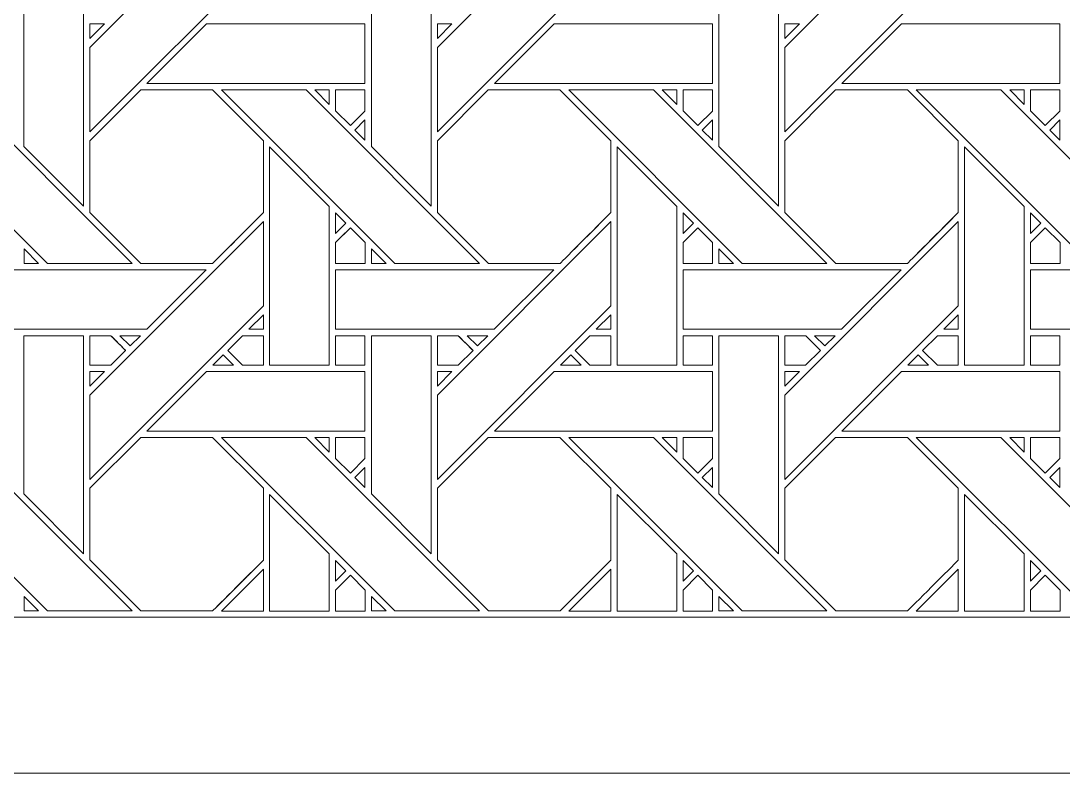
# Model space of a CAD drawing. Header units: inches. Extents: x 7.38 to 17.38, y 5.09 to 13.09.
# Drawn here: x 12.432 to 15.278, y 5.095 to 7.148 of the extents above; entities that cross this region are included whole.
import ezdxf

# ---------------------------------------------------------------- set-up
doc = ezdxf.new("R2010")
doc.units = ezdxf.units.IN
doc.header["$MEASUREMENT"] = 0
doc.layers.add('Design', color=7, linetype='Continuous', lineweight=0)

msp = doc.modelspace()

# ---------------------------------------------------------------- linework, layer by layer
at = {"layer": 'Design'}
for points, knots in [([(7.3829, 13.0948), (7.3829, 13.0948), (7.3829, 5.0948), (7.3829, 5.0948), (7.3829, 5.0948), (17.3829, 5.0948), (17.3829, 5.0948), (17.3829, 5.0948), (17.3829, 13.0948), (17.3829, 13.0948), (17.3829, 13.0948), (7.3829, 13.0948), (7.3829, 13.0948)], [0, 0, 0, 0, 1, 1, 1, 2, 2, 2, 3, 3, 3, 4, 4, 4, 4]), ([(7.8596, 12.6686), (7.8596, 12.6686), (7.8596, 5.5209), (7.8596, 5.5209), (7.8596, 5.5209), (16.9061, 5.5209), (16.9061, 5.5209), (16.9061, 5.5209), (16.9061, 12.6686), (16.9061, 12.6686), (16.9061, 12.6686), (7.8596, 12.6686), (7.8596, 12.6686)], [0, 0, 0, 0, 1, 1, 1, 2, 2, 2, 3, 3, 3, 4, 4, 4, 4]), ([(12.6204, 7.0756), (12.6204, 7.0756), (13.0941, 7.5492), (13.0941, 7.5492), (13.0941, 7.5492), (13.0941, 7.3192), (13.0941, 7.3192), (13.0941, 7.3192), (12.6204, 6.8455), (12.6204, 6.8455), (12.6204, 6.8455), (12.6204, 7.0756), (12.6204, 7.0756)], [0, 0, 0, 0, 1, 1, 1, 2, 2, 2, 3, 3, 3, 4, 4, 4, 4]), ([(13.5691, 7.0756), (13.5691, 7.0756), (14.0428, 7.5492), (14.0428, 7.5492), (14.0428, 7.5492), (14.0428, 7.3192), (14.0428, 7.3192), (14.0428, 7.3192), (13.5691, 6.8455), (13.5691, 6.8455), (13.5691, 6.8455), (13.5691, 7.0756), (13.5691, 7.0756)], [0, 0, 0, 0, 1, 1, 1, 2, 2, 2, 3, 3, 3, 4, 4, 4, 4]), ([(14.5179, 7.0756), (14.5179, 7.0756), (14.9915, 7.5492), (14.9915, 7.5492), (14.9915, 7.5492), (14.9915, 7.3192), (14.9915, 7.3192), (14.9915, 7.3192), (14.5179, 6.8455), (14.5179, 6.8455), (14.5179, 6.8455), (14.5179, 7.0756), (14.5179, 7.0756)], [0, 0, 0, 0, 1, 1, 1, 2, 2, 2, 3, 3, 3, 4, 4, 4, 4]), ([(12.6032, 7.2377), (12.6032, 7.2377), (12.6032, 6.6426), (12.6032, 6.6426), (12.6032, 6.6426), (12.4403, 6.8055), (12.4403, 6.8055), (12.4403, 6.8055), (12.4403, 7.2377), (12.4403, 7.2377), (12.4403, 7.2377), (12.6032, 7.2377), (12.6032, 7.2377)], [0, 0, 0, 0, 1, 1, 1, 2, 2, 2, 3, 3, 3, 4, 4, 4, 4]), ([(13.552, 7.2377), (13.552, 7.2377), (13.552, 6.6426), (13.552, 6.6426), (13.552, 6.6426), (13.3891, 6.8055), (13.3891, 6.8055), (13.3891, 6.8055), (13.3891, 7.2377), (13.3891, 7.2377), (13.3891, 7.2377), (13.552, 7.2377), (13.552, 7.2377)], [0, 0, 0, 0, 1, 1, 1, 2, 2, 2, 3, 3, 3, 4, 4, 4, 4]), ([(14.5007, 7.2377), (14.5007, 7.2377), (14.5007, 6.6426), (14.5007, 6.6426), (14.5007, 6.6426), (14.3378, 6.8055), (14.3378, 6.8055), (14.3378, 6.8055), (14.3378, 7.2377), (14.3378, 7.2377), (14.3378, 7.2377), (14.5007, 7.2377), (14.5007, 7.2377)], [0, 0, 0, 0, 1, 1, 1, 2, 2, 2, 3, 3, 3, 4, 4, 4, 4]), ([(12.6602, 7.1398), (12.6602, 7.1398), (12.6204, 7.1), (12.6204, 7.1), (12.6204, 7.1), (12.6204, 7.1398), (12.6204, 7.1398), (12.6204, 7.1398), (12.6602, 7.1398), (12.6602, 7.1398)], [0, 0, 0, 0, 1, 1, 1, 2, 2, 2, 3, 3, 3, 3]), ([(12.7762, 6.977), (12.7762, 6.977), (12.9391, 7.1398), (12.9391, 7.1398), (12.9391, 7.1398), (13.3715, 7.1398), (13.3715, 7.1398), (13.3715, 7.1398), (13.3715, 6.977), (13.3715, 6.977), (13.3715, 6.977), (12.7762, 6.977), (12.7762, 6.977)], [0, 0, 0, 0, 1, 1, 1, 2, 2, 2, 3, 3, 3, 4, 4, 4, 4]), ([(13.609, 7.1398), (13.609, 7.1398), (13.5691, 7.1), (13.5691, 7.1), (13.5691, 7.1), (13.5691, 7.1398), (13.5691, 7.1398), (13.5691, 7.1398), (13.609, 7.1398), (13.609, 7.1398)], [0, 0, 0, 0, 1, 1, 1, 2, 2, 2, 3, 3, 3, 3]), ([(13.725, 6.977), (13.725, 6.977), (13.8878, 7.1398), (13.8878, 7.1398), (13.8878, 7.1398), (14.3203, 7.1398), (14.3203, 7.1398), (14.3203, 7.1398), (14.3203, 6.977), (14.3203, 6.977), (14.3203, 6.977), (13.725, 6.977), (13.725, 6.977)], [0, 0, 0, 0, 1, 1, 1, 2, 2, 2, 3, 3, 3, 4, 4, 4, 4]), ([(14.5577, 7.1398), (14.5577, 7.1398), (14.5179, 7.1), (14.5179, 7.1), (14.5179, 7.1), (14.5179, 7.1398), (14.5179, 7.1398), (14.5179, 7.1398), (14.5577, 7.1398), (14.5577, 7.1398)], [0, 0, 0, 0, 1, 1, 1, 2, 2, 2, 3, 3, 3, 3]), ([(14.6737, 6.977), (14.6737, 6.977), (14.8365, 7.1398), (14.8365, 7.1398), (14.8365, 7.1398), (15.269, 7.1398), (15.269, 7.1398), (15.269, 7.1398), (15.269, 6.977), (15.269, 6.977), (15.269, 6.977), (14.6737, 6.977), (14.6737, 6.977)], [0, 0, 0, 0, 1, 1, 1, 2, 2, 2, 3, 3, 3, 4, 4, 4, 4]), ([(12.0308, 6.9599), (12.0308, 6.9599), (12.2618, 6.9599), (12.2618, 6.9599), (12.2618, 6.9599), (12.7354, 6.4862), (12.7354, 6.4862), (12.7354, 6.4862), (12.5044, 6.4862), (12.5044, 6.4862), (12.5044, 6.4862), (12.0308, 6.9599), (12.0308, 6.9599)], [0, 0, 0, 0, 1, 1, 1, 2, 2, 2, 3, 3, 3, 4, 4, 4, 4]), ([(12.7591, 6.9598), (12.7591, 6.9598), (12.9553, 6.9598), (12.9553, 6.9598), (12.9553, 6.9598), (13.0941, 6.8211), (13.0941, 6.8211), (13.0941, 6.8211), (13.0941, 6.6249), (13.0941, 6.6249), (13.0763, 6.607), (12.9643, 6.4952), (12.9553, 6.4862), (12.9553, 6.4862), (12.7596, 6.4862), (12.7596, 6.4862), (12.7596, 6.4862), (12.6204, 6.6255), (12.6204, 6.6255), (12.6204, 6.6255), (12.6204, 6.8211), (12.6204, 6.8211), (12.6204, 6.8211), (12.7591, 6.9598), (12.7591, 6.9598)], [0, 0, 0, 0, 1, 1, 1, 2, 2, 2, 3, 3, 3, 4, 4, 4, 5, 5, 5, 6, 6, 6, 7, 7, 7, 8, 8, 8, 8]), ([(12.6204, 6.6255), (12.6204, 6.6255), (12.6204, 6.8211), (12.6204, 6.8211), (12.6204, 6.8211), (12.7591, 6.9598), (12.7591, 6.9598), (12.7591, 6.9598), (12.9553, 6.9598), (12.9553, 6.9598), (12.9553, 6.9598), (13.0941, 6.8211), (13.0941, 6.8211), (13.0941, 6.8211), (13.0941, 6.6249), (13.0941, 6.6249), (13.0756, 6.6063), (12.9638, 6.4947), (12.9553, 6.4862), (12.9553, 6.4862), (12.7596, 6.4862), (12.7596, 6.4862), (12.7596, 6.4862), (12.6204, 6.6255), (12.6204, 6.6255)], [0, 0, 0, 0, 1, 1, 1, 2, 2, 2, 3, 3, 3, 4, 4, 4, 5, 5, 5, 6, 6, 6, 7, 7, 7, 8, 8, 8, 8]), ([(12.9795, 6.9599), (12.9795, 6.9599), (13.2105, 6.9599), (13.2105, 6.9599), (13.2105, 6.9599), (13.6841, 6.4862), (13.6841, 6.4862), (13.6841, 6.4862), (13.4531, 6.4862), (13.4531, 6.4862), (13.4531, 6.4862), (12.9795, 6.9599), (12.9795, 6.9599)], [0, 0, 0, 0, 1, 1, 1, 2, 2, 2, 3, 3, 3, 4, 4, 4, 4]), ([(13.2741, 6.9599), (13.2741, 6.9599), (13.2741, 6.92), (13.2741, 6.92), (13.2741, 6.92), (13.2346, 6.9599), (13.2346, 6.9599), (13.2346, 6.9599), (13.2741, 6.9599), (13.2741, 6.9599)], [0, 0, 0, 0, 1, 1, 1, 2, 2, 2, 3, 3, 3, 3]), ([(13.3715, 6.9599), (13.3715, 6.9599), (13.3715, 6.9023), (13.3715, 6.9023), (13.3715, 6.9023), (13.3316, 6.8623), (13.3316, 6.8623), (13.3316, 6.8623), (13.2913, 6.9027), (13.2913, 6.9027), (13.2913, 6.9027), (13.2913, 6.9599), (13.2913, 6.9599), (13.2913, 6.9599), (13.3715, 6.9599), (13.3715, 6.9599)], [0, 0, 0, 0, 1, 1, 1, 2, 2, 2, 3, 3, 3, 4, 4, 4, 5, 5, 5, 5]), ([(13.3316, 6.8623), (13.3316, 6.8623), (13.2913, 6.9027), (13.2913, 6.9027), (13.2913, 6.9027), (13.2913, 6.9599), (13.2913, 6.9599), (13.2913, 6.9599), (13.3715, 6.9599), (13.3715, 6.9599), (13.3715, 6.9599), (13.3715, 6.9023), (13.3715, 6.9023), (13.3715, 6.9023), (13.3316, 6.8623), (13.3316, 6.8623)], [0, 0, 0, 0, 1, 1, 1, 2, 2, 2, 3, 3, 3, 4, 4, 4, 5, 5, 5, 5]), ([(13.7078, 6.9598), (13.7078, 6.9598), (13.904, 6.9598), (13.904, 6.9598), (13.904, 6.9598), (14.0428, 6.8211), (14.0428, 6.8211), (14.0428, 6.8211), (14.0428, 6.6249), (14.0428, 6.6249), (14.025, 6.607), (13.9131, 6.4952), (13.9041, 6.4862), (13.9041, 6.4862), (13.7084, 6.4862), (13.7084, 6.4862), (13.7084, 6.4862), (13.5691, 6.6255), (13.5691, 6.6255), (13.5691, 6.6255), (13.5691, 6.8211), (13.5691, 6.8211), (13.5691, 6.8211), (13.7078, 6.9598), (13.7078, 6.9598)], [0, 0, 0, 0, 1, 1, 1, 2, 2, 2, 3, 3, 3, 4, 4, 4, 5, 5, 5, 6, 6, 6, 7, 7, 7, 8, 8, 8, 8]), ([(13.5691, 6.6255), (13.5691, 6.6255), (13.5691, 6.8211), (13.5691, 6.8211), (13.5691, 6.8211), (13.7078, 6.9598), (13.7078, 6.9598), (13.7078, 6.9598), (13.904, 6.9598), (13.904, 6.9598), (13.904, 6.9598), (14.0428, 6.8211), (14.0428, 6.8211), (14.0428, 6.8211), (14.0428, 6.6249), (14.0428, 6.6249), (14.0247, 6.6067), (13.9129, 6.495), (13.9041, 6.4862), (13.9041, 6.4862), (13.7084, 6.4862), (13.7084, 6.4862), (13.7084, 6.4862), (13.5691, 6.6255), (13.5691, 6.6255)], [0, 0, 0, 0, 1, 1, 1, 2, 2, 2, 3, 3, 3, 4, 4, 4, 5, 5, 5, 6, 6, 6, 7, 7, 7, 8, 8, 8, 8]), ([(13.9283, 6.9599), (13.9283, 6.9599), (14.1592, 6.9599), (14.1592, 6.9599), (14.1592, 6.9599), (14.6329, 6.4862), (14.6329, 6.4862), (14.6329, 6.4862), (14.4018, 6.4862), (14.4018, 6.4862), (14.4018, 6.4862), (13.9283, 6.9599), (13.9283, 6.9599)], [0, 0, 0, 0, 1, 1, 1, 2, 2, 2, 3, 3, 3, 4, 4, 4, 4]), ([(14.2228, 6.9599), (14.2228, 6.9599), (14.2228, 6.92), (14.2228, 6.92), (14.2228, 6.92), (14.1833, 6.9599), (14.1833, 6.9599), (14.1833, 6.9599), (14.2228, 6.9599), (14.2228, 6.9599)], [0, 0, 0, 0, 1, 1, 1, 2, 2, 2, 3, 3, 3, 3]), ([(14.3203, 6.9599), (14.3203, 6.9599), (14.3203, 6.9023), (14.3203, 6.9023), (14.3203, 6.9023), (14.2803, 6.8623), (14.2803, 6.8623), (14.2803, 6.8623), (14.24, 6.9027), (14.24, 6.9027), (14.24, 6.9027), (14.24, 6.9599), (14.24, 6.9599), (14.24, 6.9599), (14.3203, 6.9599), (14.3203, 6.9599)], [0, 0, 0, 0, 1, 1, 1, 2, 2, 2, 3, 3, 3, 4, 4, 4, 5, 5, 5, 5]), ([(14.2803, 6.8623), (14.2803, 6.8623), (14.24, 6.9027), (14.24, 6.9027), (14.24, 6.9027), (14.24, 6.9599), (14.24, 6.9599), (14.24, 6.9599), (14.3203, 6.9599), (14.3203, 6.9599), (14.3203, 6.9599), (14.3203, 6.9023), (14.3203, 6.9023), (14.3203, 6.9023), (14.2803, 6.8623), (14.2803, 6.8623)], [0, 0, 0, 0, 1, 1, 1, 2, 2, 2, 3, 3, 3, 4, 4, 4, 5, 5, 5, 5]), ([(14.6566, 6.9598), (14.6566, 6.9598), (14.8528, 6.9598), (14.8528, 6.9598), (14.8528, 6.9598), (14.9915, 6.8211), (14.9915, 6.8211), (14.9915, 6.8211), (14.9915, 6.6249), (14.9915, 6.6249), (14.9737, 6.607), (14.8618, 6.4952), (14.8528, 6.4862), (14.8528, 6.4862), (14.6571, 6.4862), (14.6571, 6.4862), (14.6571, 6.4862), (14.5179, 6.6255), (14.5179, 6.6255), (14.5179, 6.6255), (14.5179, 6.8211), (14.5179, 6.8211), (14.5179, 6.8211), (14.6566, 6.9598), (14.6566, 6.9598)], [0, 0, 0, 0, 1, 1, 1, 2, 2, 2, 3, 3, 3, 4, 4, 4, 5, 5, 5, 6, 6, 6, 7, 7, 7, 8, 8, 8, 8]), ([(14.5179, 6.6255), (14.5179, 6.6255), (14.5179, 6.8211), (14.5179, 6.8211), (14.5179, 6.8211), (14.6566, 6.9598), (14.6566, 6.9598), (14.6566, 6.9598), (14.8528, 6.9598), (14.8528, 6.9598), (14.8528, 6.9598), (14.9915, 6.8211), (14.9915, 6.8211), (14.9915, 6.8211), (14.9915, 6.6249), (14.9915, 6.6249), (14.9731, 6.6063), (14.8613, 6.4947), (14.8528, 6.4862), (14.8528, 6.4862), (14.6571, 6.4862), (14.6571, 6.4862), (14.6571, 6.4862), (14.5179, 6.6255), (14.5179, 6.6255)], [0, 0, 0, 0, 1, 1, 1, 2, 2, 2, 3, 3, 3, 4, 4, 4, 5, 5, 5, 6, 6, 6, 7, 7, 7, 8, 8, 8, 8]), ([(14.877, 6.9599), (14.877, 6.9599), (15.1079, 6.9599), (15.1079, 6.9599), (15.1079, 6.9599), (15.5816, 6.4862), (15.5816, 6.4862), (15.5816, 6.4862), (15.3506, 6.4862), (15.3506, 6.4862), (15.3506, 6.4862), (14.877, 6.9599), (14.877, 6.9599)], [0, 0, 0, 0, 1, 1, 1, 2, 2, 2, 3, 3, 3, 4, 4, 4, 4]), ([(15.1715, 6.9599), (15.1715, 6.9599), (15.1715, 6.92), (15.1715, 6.92), (15.1715, 6.92), (15.1321, 6.9599), (15.1321, 6.9599), (15.1321, 6.9599), (15.1715, 6.9599), (15.1715, 6.9599)], [0, 0, 0, 0, 1, 1, 1, 2, 2, 2, 3, 3, 3, 3]), ([(15.269, 6.9599), (15.269, 6.9599), (15.269, 6.9023), (15.269, 6.9023), (15.269, 6.9023), (15.2291, 6.8623), (15.2291, 6.8623), (15.2291, 6.8623), (15.1887, 6.9027), (15.1887, 6.9027), (15.1887, 6.9027), (15.1887, 6.9599), (15.1887, 6.9599), (15.1887, 6.9599), (15.269, 6.9599), (15.269, 6.9599)], [0, 0, 0, 0, 1, 1, 1, 2, 2, 2, 3, 3, 3, 4, 4, 4, 5, 5, 5, 5]), ([(15.2291, 6.8623), (15.2291, 6.8623), (15.1887, 6.9027), (15.1887, 6.9027), (15.1887, 6.9027), (15.1887, 6.9599), (15.1887, 6.9599), (15.1887, 6.9599), (15.269, 6.9599), (15.269, 6.9599), (15.269, 6.9599), (15.269, 6.9023), (15.269, 6.9023), (15.269, 6.9023), (15.2291, 6.8623), (15.2291, 6.8623)], [0, 0, 0, 0, 1, 1, 1, 2, 2, 2, 3, 3, 3, 4, 4, 4, 5, 5, 5, 5]), ([(13.3715, 6.878), (13.3715, 6.878), (13.3715, 6.8229), (13.3715, 6.8229), (13.3715, 6.8229), (13.3438, 6.8503), (13.3438, 6.8503), (13.3438, 6.8503), (13.3715, 6.878), (13.3715, 6.878)], [0, 0, 0, 0, 1, 1, 1, 2, 2, 2, 3, 3, 3, 3]), ([(14.3203, 6.878), (14.3203, 6.878), (14.3203, 6.8229), (14.3203, 6.8229), (14.3203, 6.8229), (14.2925, 6.8503), (14.2925, 6.8503), (14.2925, 6.8503), (14.3203, 6.878), (14.3203, 6.878)], [0, 0, 0, 0, 1, 1, 1, 2, 2, 2, 3, 3, 3, 3]), ([(15.269, 6.878), (15.269, 6.878), (15.269, 6.8229), (15.269, 6.8229), (15.269, 6.8229), (15.2412, 6.8503), (15.2412, 6.8503), (15.2412, 6.8503), (15.269, 6.878), (15.269, 6.878)], [0, 0, 0, 0, 1, 1, 1, 2, 2, 2, 3, 3, 3, 3]), ([(13.274, 6.6419), (13.274, 6.6419), (13.274, 6.2082), (13.274, 6.2082), (13.274, 6.2082), (13.1112, 6.2082), (13.1112, 6.2082), (13.1112, 6.2082), (13.1112, 6.8041), (13.1112, 6.8041), (13.1112, 6.8041), (13.274, 6.6419), (13.274, 6.6419)], [0, 0, 0, 0, 1, 1, 1, 2, 2, 2, 3, 3, 3, 4, 4, 4, 4]), ([(14.2227, 6.6419), (14.2227, 6.6419), (14.2227, 6.2082), (14.2227, 6.2082), (14.2227, 6.2082), (14.0599, 6.2082), (14.0599, 6.2082), (14.0599, 6.2082), (14.0599, 6.8041), (14.0599, 6.8041), (14.0599, 6.8041), (14.2227, 6.6419), (14.2227, 6.6419)], [0, 0, 0, 0, 1, 1, 1, 2, 2, 2, 3, 3, 3, 4, 4, 4, 4]), ([(15.1714, 6.6419), (15.1714, 6.6419), (15.1714, 6.2082), (15.1714, 6.2082), (15.1714, 6.2082), (15.0087, 6.2082), (15.0087, 6.2082), (15.0087, 6.2082), (15.0087, 6.8041), (15.0087, 6.8041), (15.0087, 6.8041), (15.1714, 6.6419), (15.1714, 6.6419)], [0, 0, 0, 0, 1, 1, 1, 2, 2, 2, 3, 3, 3, 4, 4, 4, 4]), ([(13.2913, 6.5677), (13.2913, 6.5677), (13.2913, 6.6244), (13.2913, 6.6244), (13.2913, 6.6244), (13.3195, 6.5958), (13.3195, 6.5958), (13.3195, 6.5958), (13.2913, 6.5677), (13.2913, 6.5677)], [0, 0, 0, 0, 1, 1, 1, 2, 2, 2, 3, 3, 3, 3]), ([(14.24, 6.5677), (14.24, 6.5677), (14.24, 6.6244), (14.24, 6.6244), (14.24, 6.6244), (14.2682, 6.5958), (14.2682, 6.5958), (14.2682, 6.5958), (14.24, 6.5677), (14.24, 6.5677)], [0, 0, 0, 0, 1, 1, 1, 2, 2, 2, 3, 3, 3, 3]), ([(15.1887, 6.5677), (15.1887, 6.5677), (15.1887, 6.6244), (15.1887, 6.6244), (15.1887, 6.6244), (15.2169, 6.5958), (15.2169, 6.5958), (15.2169, 6.5958), (15.1887, 6.5677), (15.1887, 6.5677)], [0, 0, 0, 0, 1, 1, 1, 2, 2, 2, 3, 3, 3, 3]), ([(12.6204, 6.1269), (12.6204, 6.1269), (13.0941, 6.6005), (13.0941, 6.6005), (13.0941, 6.6005), (13.0941, 6.3705), (13.0941, 6.3705), (13.0941, 6.3705), (12.6204, 5.8968), (12.6204, 5.8968), (12.6204, 5.8968), (12.6204, 6.1269), (12.6204, 6.1269)], [0, 0, 0, 0, 1, 1, 1, 2, 2, 2, 3, 3, 3, 4, 4, 4, 4]), ([(13.2913, 6.486), (13.2913, 6.486), (13.2913, 6.5433), (13.2913, 6.5433), (13.2913, 6.5433), (13.3316, 6.5836), (13.3316, 6.5836), (13.3316, 6.5836), (13.3719, 6.5433), (13.3719, 6.5433), (13.3719, 6.5433), (13.3719, 6.486), (13.3719, 6.486), (13.3719, 6.486), (13.2913, 6.486), (13.2913, 6.486)], [0, 0, 0, 0, 1, 1, 1, 2, 2, 2, 3, 3, 3, 4, 4, 4, 5, 5, 5, 5]), ([(13.3049, 6.5569), (13.3049, 6.5569), (13.3316, 6.5836), (13.3316, 6.5836), (13.3316, 6.5836), (13.3719, 6.5433), (13.3719, 6.5433), (13.3719, 6.5433), (13.3719, 6.486), (13.3719, 6.486), (13.3719, 6.486), (13.2913, 6.486), (13.2913, 6.486), (13.2913, 6.486), (13.2913, 6.5433), (13.2913, 6.5433), (13.2913, 6.5433), (13.3049, 6.5569), (13.3049, 6.5569)], [0, 0, 0, 0, 1, 1, 1, 2, 2, 2, 3, 3, 3, 4, 4, 4, 5, 5, 5, 6, 6, 6, 6]), ([(13.5691, 6.1269), (13.5691, 6.1269), (14.0428, 6.6005), (14.0428, 6.6005), (14.0428, 6.6005), (14.0428, 6.3705), (14.0428, 6.3705), (14.0428, 6.3705), (13.5691, 5.8968), (13.5691, 5.8968), (13.5691, 5.8968), (13.5691, 6.1269), (13.5691, 6.1269)], [0, 0, 0, 0, 1, 1, 1, 2, 2, 2, 3, 3, 3, 4, 4, 4, 4]), ([(14.24, 6.486), (14.24, 6.486), (14.24, 6.5433), (14.24, 6.5433), (14.24, 6.5433), (14.2803, 6.5836), (14.2803, 6.5836), (14.2803, 6.5836), (14.3207, 6.5433), (14.3207, 6.5433), (14.3207, 6.5433), (14.3207, 6.486), (14.3207, 6.486), (14.3207, 6.486), (14.24, 6.486), (14.24, 6.486)], [0, 0, 0, 0, 1, 1, 1, 2, 2, 2, 3, 3, 3, 4, 4, 4, 5, 5, 5, 5]), ([(14.24, 6.5433), (14.24, 6.5433), (14.2803, 6.5836), (14.2803, 6.5836), (14.2803, 6.5836), (14.3207, 6.5433), (14.3207, 6.5433), (14.3207, 6.5433), (14.3207, 6.486), (14.3207, 6.486), (14.3207, 6.486), (14.24, 6.486), (14.24, 6.486), (14.24, 6.486), (14.24, 6.5433), (14.24, 6.5433)], [0, 0, 0, 0, 1, 1, 1, 2, 2, 2, 3, 3, 3, 4, 4, 4, 5, 5, 5, 5]), ([(14.5179, 6.1269), (14.5179, 6.1269), (14.9915, 6.6005), (14.9915, 6.6005), (14.9915, 6.6005), (14.9915, 6.3705), (14.9915, 6.3705), (14.9915, 6.3705), (14.5179, 5.8968), (14.5179, 5.8968), (14.5179, 5.8968), (14.5179, 6.1269), (14.5179, 6.1269)], [0, 0, 0, 0, 1, 1, 1, 2, 2, 2, 3, 3, 3, 4, 4, 4, 4]), ([(15.1887, 6.486), (15.1887, 6.486), (15.1887, 6.5433), (15.1887, 6.5433), (15.1887, 6.5433), (15.2291, 6.5836), (15.2291, 6.5836), (15.2291, 6.5836), (15.2694, 6.5433), (15.2694, 6.5433), (15.2694, 6.5433), (15.2694, 6.486), (15.2694, 6.486), (15.2694, 6.486), (15.1887, 6.486), (15.1887, 6.486)], [0, 0, 0, 0, 1, 1, 1, 2, 2, 2, 3, 3, 3, 4, 4, 4, 5, 5, 5, 5]), ([(15.1887, 6.5433), (15.1887, 6.5433), (15.2291, 6.5836), (15.2291, 6.5836), (15.2291, 6.5836), (15.2694, 6.5433), (15.2694, 6.5433), (15.2694, 6.5433), (15.2694, 6.486), (15.2694, 6.486), (15.2694, 6.486), (15.1887, 6.486), (15.1887, 6.486), (15.1887, 6.486), (15.1887, 6.5433), (15.1887, 6.5433)], [0, 0, 0, 0, 1, 1, 1, 2, 2, 2, 3, 3, 3, 4, 4, 4, 5, 5, 5, 5]), ([(12.4802, 6.4862), (12.4802, 6.4862), (12.4405, 6.4862), (12.4405, 6.4862), (12.4405, 6.4862), (12.4405, 6.526), (12.4405, 6.526), (12.4405, 6.526), (12.4802, 6.4862), (12.4802, 6.4862)], [0, 0, 0, 0, 1, 1, 1, 2, 2, 2, 3, 3, 3, 3]), ([(13.4289, 6.4862), (13.4289, 6.4862), (13.3892, 6.4862), (13.3892, 6.4862), (13.3892, 6.4862), (13.3892, 6.526), (13.3892, 6.526), (13.3892, 6.526), (13.4289, 6.4862), (13.4289, 6.4862)], [0, 0, 0, 0, 1, 1, 1, 2, 2, 2, 3, 3, 3, 3]), ([(14.3776, 6.4862), (14.3776, 6.4862), (14.3379, 6.4862), (14.3379, 6.4862), (14.3379, 6.4862), (14.3379, 6.526), (14.3379, 6.526), (14.3379, 6.526), (14.3776, 6.4862), (14.3776, 6.4862)], [0, 0, 0, 0, 1, 1, 1, 2, 2, 2, 3, 3, 3, 3]), ([(12.3425, 6.3063), (12.3425, 6.3063), (12.3425, 6.469), (12.3425, 6.469), (12.3425, 6.469), (12.9382, 6.469), (12.9382, 6.469), (12.9382, 6.469), (12.7755, 6.3063), (12.7755, 6.3063), (12.7755, 6.3063), (12.3425, 6.3063), (12.3425, 6.3063)], [0, 0, 0, 0, 1, 1, 1, 2, 2, 2, 3, 3, 3, 4, 4, 4, 4]), ([(13.2913, 6.3063), (13.2913, 6.3063), (13.2913, 6.469), (13.2913, 6.469), (13.2913, 6.469), (13.887, 6.469), (13.887, 6.469), (13.887, 6.469), (13.7242, 6.3063), (13.7242, 6.3063), (13.7242, 6.3063), (13.2913, 6.3063), (13.2913, 6.3063)], [0, 0, 0, 0, 1, 1, 1, 2, 2, 2, 3, 3, 3, 4, 4, 4, 4]), ([(14.24, 6.3063), (14.24, 6.3063), (14.24, 6.469), (14.24, 6.469), (14.24, 6.469), (14.8357, 6.469), (14.8357, 6.469), (14.8357, 6.469), (14.673, 6.3063), (14.673, 6.3063), (14.673, 6.3063), (14.24, 6.3063), (14.24, 6.3063)], [0, 0, 0, 0, 1, 1, 1, 2, 2, 2, 3, 3, 3, 4, 4, 4, 4]), ([(15.1887, 6.3063), (15.1887, 6.3063), (15.1887, 6.469), (15.1887, 6.469), (15.1887, 6.469), (15.7844, 6.469), (15.7844, 6.469), (15.7844, 6.469), (15.6217, 6.3063), (15.6217, 6.3063), (15.6217, 6.3063), (15.1887, 6.3063), (15.1887, 6.3063)], [0, 0, 0, 0, 1, 1, 1, 2, 2, 2, 3, 3, 3, 4, 4, 4, 4]), ([(13.0543, 6.3063), (13.0543, 6.3063), (13.0941, 6.3461), (13.0941, 6.3461), (13.0941, 6.3461), (13.0941, 6.3063), (13.0941, 6.3063), (13.0941, 6.3063), (13.0543, 6.3063), (13.0543, 6.3063)], [0, 0, 0, 0, 1, 1, 1, 2, 2, 2, 3, 3, 3, 3]), ([(14.003, 6.3063), (14.003, 6.3063), (14.0428, 6.3461), (14.0428, 6.3461), (14.0428, 6.3461), (14.0428, 6.3063), (14.0428, 6.3063), (14.0428, 6.3063), (14.003, 6.3063), (14.003, 6.3063)], [0, 0, 0, 0, 1, 1, 1, 2, 2, 2, 3, 3, 3, 3]), ([(14.9517, 6.3063), (14.9517, 6.3063), (14.9915, 6.3461), (14.9915, 6.3461), (14.9915, 6.3461), (14.9915, 6.3063), (14.9915, 6.3063), (14.9915, 6.3063), (14.9517, 6.3063), (14.9517, 6.3063)], [0, 0, 0, 0, 1, 1, 1, 2, 2, 2, 3, 3, 3, 3]), ([(12.6032, 6.289), (12.6032, 6.289), (12.6032, 5.6939), (12.6032, 5.6939), (12.6032, 5.6939), (12.4403, 5.8568), (12.4403, 5.8568), (12.4403, 5.8568), (12.4403, 6.289), (12.4403, 6.289), (12.4403, 6.289), (12.6032, 6.289), (12.6032, 6.289)], [0, 0, 0, 0, 1, 1, 1, 2, 2, 2, 3, 3, 3, 4, 4, 4, 4]), ([(12.6775, 6.289), (12.6826, 6.2839), (12.7134, 6.2531), (12.7178, 6.2486), (12.7178, 6.2486), (12.6774, 6.2082), (12.6774, 6.2082), (12.6774, 6.2082), (12.6204, 6.2082), (12.6204, 6.2082), (12.6204, 6.2082), (12.6204, 6.289), (12.6204, 6.289), (12.6204, 6.289), (12.6775, 6.289), (12.6775, 6.289)], [0, 0, 0, 0, 1, 1, 1, 2, 2, 2, 3, 3, 3, 4, 4, 4, 5, 5, 5, 5]), ([(12.6204, 6.289), (12.6204, 6.289), (12.6775, 6.289), (12.6775, 6.289), (12.6829, 6.2836), (12.7178, 6.2486), (12.7178, 6.2486), (12.7178, 6.2486), (12.6774, 6.2082), (12.6774, 6.2082), (12.6774, 6.2082), (12.6204, 6.2082), (12.6204, 6.2082), (12.6204, 6.2082), (12.6204, 6.289), (12.6204, 6.289)], [0, 0, 0, 0, 1, 1, 1, 2, 2, 2, 3, 3, 3, 4, 4, 4, 5, 5, 5, 5]), ([(12.7583, 6.289), (12.7583, 6.289), (12.73, 6.2608), (12.73, 6.2608), (12.73, 6.2608), (12.7018, 6.289), (12.7018, 6.289), (12.7018, 6.289), (12.7583, 6.289), (12.7583, 6.289)], [0, 0, 0, 0, 1, 1, 1, 2, 2, 2, 3, 3, 3, 3]), ([(13.037, 6.2082), (13.037, 6.2082), (12.9966, 6.2486), (12.9966, 6.2486), (12.9966, 6.2486), (13.037, 6.289), (13.037, 6.289), (13.037, 6.289), (13.0941, 6.289), (13.0941, 6.289), (13.0941, 6.289), (13.0941, 6.2082), (13.0941, 6.2082), (13.0941, 6.2082), (13.037, 6.2082), (13.037, 6.2082)], [0, 0, 0, 0, 1, 1, 1, 2, 2, 2, 3, 3, 3, 4, 4, 4, 5, 5, 5, 5]), ([(12.9966, 6.2486), (12.9966, 6.2486), (13.037, 6.289), (13.037, 6.289), (13.037, 6.289), (13.0941, 6.289), (13.0941, 6.289), (13.0941, 6.289), (13.0941, 6.2082), (13.0941, 6.2082), (13.0941, 6.2082), (13.037, 6.2082), (13.037, 6.2082), (13.037, 6.2082), (12.9966, 6.2486), (12.9966, 6.2486)], [0, 0, 0, 0, 1, 1, 1, 2, 2, 2, 3, 3, 3, 4, 4, 4, 5, 5, 5, 5]), ([(13.2913, 6.2082), (13.2913, 6.2082), (13.2913, 6.289), (13.2913, 6.289), (13.2913, 6.289), (13.3715, 6.289), (13.3715, 6.289), (13.3715, 6.289), (13.3715, 6.2082), (13.3715, 6.2082), (13.3715, 6.2082), (13.2913, 6.2082), (13.2913, 6.2082)], [0, 0, 0, 0, 1, 1, 1, 2, 2, 2, 3, 3, 3, 4, 4, 4, 4]), ([(13.3715, 6.289), (13.3715, 6.289), (13.3715, 6.2082), (13.3715, 6.2082), (13.3715, 6.2082), (13.2913, 6.2082), (13.2913, 6.2082), (13.2913, 6.2082), (13.2913, 6.289), (13.2913, 6.289), (13.2913, 6.289), (13.3715, 6.289), (13.3715, 6.289)], [0, 0, 0, 0, 1, 1, 1, 2, 2, 2, 3, 3, 3, 4, 4, 4, 4]), ([(13.552, 6.289), (13.552, 6.289), (13.552, 5.6939), (13.552, 5.6939), (13.552, 5.6939), (13.3891, 5.8568), (13.3891, 5.8568), (13.3891, 5.8568), (13.3891, 6.289), (13.3891, 6.289), (13.3891, 6.289), (13.552, 6.289), (13.552, 6.289)], [0, 0, 0, 0, 1, 1, 1, 2, 2, 2, 3, 3, 3, 4, 4, 4, 4]), ([(13.6262, 6.289), (13.6313, 6.2839), (13.6621, 6.2531), (13.6665, 6.2486), (13.6665, 6.2486), (13.6261, 6.2082), (13.6261, 6.2082), (13.6261, 6.2082), (13.5691, 6.2082), (13.5691, 6.2082), (13.5691, 6.2082), (13.5691, 6.289), (13.5691, 6.289), (13.5691, 6.289), (13.6262, 6.289), (13.6262, 6.289)], [0, 0, 0, 0, 1, 1, 1, 2, 2, 2, 3, 3, 3, 4, 4, 4, 5, 5, 5, 5]), ([(13.5691, 6.2082), (13.5691, 6.2082), (13.5691, 6.289), (13.5691, 6.289), (13.5691, 6.289), (13.6262, 6.289), (13.6262, 6.289), (13.6262, 6.289), (13.6665, 6.2486), (13.6665, 6.2486), (13.6665, 6.2486), (13.6261, 6.2082), (13.6261, 6.2082), (13.6261, 6.2082), (13.5691, 6.2082), (13.5691, 6.2082)], [0, 0, 0, 0, 1, 1, 1, 2, 2, 2, 3, 3, 3, 4, 4, 4, 5, 5, 5, 5]), ([(13.6505, 6.289), (13.6505, 6.289), (13.707, 6.289), (13.707, 6.289), (13.707, 6.289), (13.6787, 6.2608), (13.6787, 6.2608), (13.6787, 6.2608), (13.6505, 6.289), (13.6505, 6.289)], [0, 0, 0, 0, 1, 1, 1, 2, 2, 2, 3, 3, 3, 3]), ([(13.9857, 6.2082), (13.9857, 6.2082), (13.9453, 6.2486), (13.9453, 6.2486), (13.9453, 6.2486), (13.9858, 6.289), (13.9858, 6.289), (13.9858, 6.289), (14.0428, 6.289), (14.0428, 6.289), (14.0428, 6.289), (14.0428, 6.2082), (14.0428, 6.2082), (14.0428, 6.2082), (13.9857, 6.2082), (13.9857, 6.2082)], [0, 0, 0, 0, 1, 1, 1, 2, 2, 2, 3, 3, 3, 4, 4, 4, 5, 5, 5, 5]), ([(13.9453, 6.2486), (13.9453, 6.2486), (13.9858, 6.289), (13.9858, 6.289), (13.9858, 6.289), (14.0428, 6.289), (14.0428, 6.289), (14.0428, 6.289), (14.0428, 6.2082), (14.0428, 6.2082), (14.0428, 6.2082), (13.9857, 6.2082), (13.9857, 6.2082), (13.9857, 6.2082), (13.9453, 6.2486), (13.9453, 6.2486)], [0, 0, 0, 0, 1, 1, 1, 2, 2, 2, 3, 3, 3, 4, 4, 4, 5, 5, 5, 5]), ([(14.24, 6.2082), (14.24, 6.2082), (14.24, 6.289), (14.24, 6.289), (14.24, 6.289), (14.3203, 6.289), (14.3203, 6.289), (14.3203, 6.289), (14.3203, 6.2082), (14.3203, 6.2082), (14.3203, 6.2082), (14.24, 6.2082), (14.24, 6.2082)], [0, 0, 0, 0, 1, 1, 1, 2, 2, 2, 3, 3, 3, 4, 4, 4, 4]), ([(14.24, 6.2082), (14.24, 6.2082), (14.24, 6.289), (14.24, 6.289), (14.24, 6.289), (14.3203, 6.289), (14.3203, 6.289), (14.3203, 6.289), (14.3203, 6.2082), (14.3203, 6.2082), (14.3203, 6.2082), (14.24, 6.2082), (14.24, 6.2082)], [0, 0, 0, 0, 1, 1, 1, 2, 2, 2, 3, 3, 3, 4, 4, 4, 4]), ([(14.5007, 6.289), (14.5007, 6.289), (14.5007, 5.6939), (14.5007, 5.6939), (14.5007, 5.6939), (14.3378, 5.8568), (14.3378, 5.8568), (14.3378, 5.8568), (14.3378, 6.289), (14.3378, 6.289), (14.3378, 6.289), (14.5007, 6.289), (14.5007, 6.289)], [0, 0, 0, 0, 1, 1, 1, 2, 2, 2, 3, 3, 3, 4, 4, 4, 4]), ([(14.5749, 6.289), (14.5801, 6.2839), (14.6108, 6.2531), (14.6153, 6.2486), (14.6153, 6.2486), (14.5748, 6.2082), (14.5748, 6.2082), (14.5748, 6.2082), (14.5179, 6.2082), (14.5179, 6.2082), (14.5179, 6.2082), (14.5179, 6.289), (14.5179, 6.289), (14.5179, 6.289), (14.5749, 6.289), (14.5749, 6.289)], [0, 0, 0, 0, 1, 1, 1, 2, 2, 2, 3, 3, 3, 4, 4, 4, 5, 5, 5, 5]), ([(14.5179, 6.2082), (14.5179, 6.2082), (14.5179, 6.289), (14.5179, 6.289), (14.5179, 6.289), (14.5749, 6.289), (14.5749, 6.289), (14.5803, 6.2837), (14.6111, 6.2528), (14.6153, 6.2486), (14.6153, 6.2486), (14.5748, 6.2082), (14.5748, 6.2082), (14.5748, 6.2082), (14.5179, 6.2082), (14.5179, 6.2082)], [0, 0, 0, 0, 1, 1, 1, 2, 2, 2, 3, 3, 3, 4, 4, 4, 5, 5, 5, 5]), ([(14.5993, 6.289), (14.5993, 6.289), (14.6557, 6.289), (14.6557, 6.289), (14.6557, 6.289), (14.6275, 6.2608), (14.6275, 6.2608), (14.6275, 6.2608), (14.5993, 6.289), (14.5993, 6.289)], [0, 0, 0, 0, 1, 1, 1, 2, 2, 2, 3, 3, 3, 3]), ([(14.9344, 6.2082), (14.9344, 6.2082), (14.8941, 6.2486), (14.8941, 6.2486), (14.8941, 6.2486), (14.9345, 6.289), (14.9345, 6.289), (14.9345, 6.289), (14.9915, 6.289), (14.9915, 6.289), (14.9915, 6.289), (14.9915, 6.2082), (14.9915, 6.2082), (14.9915, 6.2082), (14.9344, 6.2082), (14.9344, 6.2082)], [0, 0, 0, 0, 1, 1, 1, 2, 2, 2, 3, 3, 3, 4, 4, 4, 5, 5, 5, 5]), ([(14.8941, 6.2486), (14.8941, 6.2486), (14.9345, 6.289), (14.9345, 6.289), (14.9345, 6.289), (14.9915, 6.289), (14.9915, 6.289), (14.9915, 6.289), (14.9915, 6.2082), (14.9915, 6.2082), (14.9915, 6.2082), (14.9344, 6.2082), (14.9344, 6.2082), (14.9344, 6.2082), (14.8941, 6.2486), (14.8941, 6.2486)], [0, 0, 0, 0, 1, 1, 1, 2, 2, 2, 3, 3, 3, 4, 4, 4, 5, 5, 5, 5]), ([(15.1887, 6.2082), (15.1887, 6.2082), (15.1887, 6.289), (15.1887, 6.289), (15.1887, 6.289), (15.269, 6.289), (15.269, 6.289), (15.269, 6.289), (15.269, 6.2082), (15.269, 6.2082), (15.269, 6.2082), (15.1887, 6.2082), (15.1887, 6.2082)], [0, 0, 0, 0, 1, 1, 1, 2, 2, 2, 3, 3, 3, 4, 4, 4, 4]), ([(15.1887, 6.2082), (15.1887, 6.2082), (15.1887, 6.289), (15.1887, 6.289), (15.1887, 6.289), (15.269, 6.289), (15.269, 6.289), (15.269, 6.289), (15.269, 6.2082), (15.269, 6.2082), (15.269, 6.2082), (15.1887, 6.2082), (15.1887, 6.2082)], [0, 0, 0, 0, 1, 1, 1, 2, 2, 2, 3, 3, 3, 4, 4, 4, 4]), ([(13.0127, 6.2082), (13.0127, 6.2082), (12.9562, 6.2082), (12.9562, 6.2082), (12.9562, 6.2082), (12.9845, 6.2365), (12.9845, 6.2365), (12.9845, 6.2365), (13.0127, 6.2082), (13.0127, 6.2082)], [0, 0, 0, 0, 1, 1, 1, 2, 2, 2, 3, 3, 3, 3]), ([(13.9615, 6.2082), (13.9615, 6.2082), (13.905, 6.2082), (13.905, 6.2082), (13.905, 6.2082), (13.9332, 6.2365), (13.9332, 6.2365), (13.9332, 6.2365), (13.9615, 6.2082), (13.9615, 6.2082)], [0, 0, 0, 0, 1, 1, 1, 2, 2, 2, 3, 3, 3, 3]), ([(14.9102, 6.2082), (14.9102, 6.2082), (14.8537, 6.2082), (14.8537, 6.2082), (14.8537, 6.2082), (14.8819, 6.2365), (14.8819, 6.2365), (14.8819, 6.2365), (14.9102, 6.2082), (14.9102, 6.2082)], [0, 0, 0, 0, 1, 1, 1, 2, 2, 2, 3, 3, 3, 3]), ([(12.6602, 6.1911), (12.6602, 6.1911), (12.6204, 6.1513), (12.6204, 6.1513), (12.6204, 6.1513), (12.6204, 6.1911), (12.6204, 6.1911), (12.6204, 6.1911), (12.6602, 6.1911), (12.6602, 6.1911)], [0, 0, 0, 0, 1, 1, 1, 2, 2, 2, 3, 3, 3, 3]), ([(12.7762, 6.0283), (12.7762, 6.0283), (12.9391, 6.1911), (12.9391, 6.1911), (12.9391, 6.1911), (13.3715, 6.1911), (13.3715, 6.1911), (13.3715, 6.1911), (13.3715, 6.0283), (13.3715, 6.0283), (13.3715, 6.0283), (12.7762, 6.0283), (12.7762, 6.0283)], [0, 0, 0, 0, 1, 1, 1, 2, 2, 2, 3, 3, 3, 4, 4, 4, 4]), ([(13.609, 6.1911), (13.609, 6.1911), (13.5691, 6.1513), (13.5691, 6.1513), (13.5691, 6.1513), (13.5691, 6.1911), (13.5691, 6.1911), (13.5691, 6.1911), (13.609, 6.1911), (13.609, 6.1911)], [0, 0, 0, 0, 1, 1, 1, 2, 2, 2, 3, 3, 3, 3]), ([(13.725, 6.0283), (13.725, 6.0283), (13.8878, 6.1911), (13.8878, 6.1911), (13.8878, 6.1911), (14.3203, 6.1911), (14.3203, 6.1911), (14.3203, 6.1911), (14.3203, 6.0283), (14.3203, 6.0283), (14.3203, 6.0283), (13.725, 6.0283), (13.725, 6.0283)], [0, 0, 0, 0, 1, 1, 1, 2, 2, 2, 3, 3, 3, 4, 4, 4, 4]), ([(14.5577, 6.1911), (14.5577, 6.1911), (14.5179, 6.1513), (14.5179, 6.1513), (14.5179, 6.1513), (14.5179, 6.1911), (14.5179, 6.1911), (14.5179, 6.1911), (14.5577, 6.1911), (14.5577, 6.1911)], [0, 0, 0, 0, 1, 1, 1, 2, 2, 2, 3, 3, 3, 3]), ([(14.6737, 6.0283), (14.6737, 6.0283), (14.8365, 6.1911), (14.8365, 6.1911), (14.8365, 6.1911), (15.269, 6.1911), (15.269, 6.1911), (15.269, 6.1911), (15.269, 6.0283), (15.269, 6.0283), (15.269, 6.0283), (14.6737, 6.0283), (14.6737, 6.0283)], [0, 0, 0, 0, 1, 1, 1, 2, 2, 2, 3, 3, 3, 4, 4, 4, 4]), ([(12.0308, 6.0112), (12.0308, 6.0112), (12.2618, 6.0112), (12.2618, 6.0112), (12.2618, 6.0112), (12.7354, 5.5375), (12.7354, 5.5375), (12.7354, 5.5375), (12.5044, 5.5375), (12.5044, 5.5375), (12.5044, 5.5375), (12.0308, 6.0112), (12.0308, 6.0112)], [0, 0, 0, 0, 1, 1, 1, 2, 2, 2, 3, 3, 3, 4, 4, 4, 4]), ([(12.7591, 6.0111), (12.7591, 6.0111), (12.9553, 6.0111), (12.9553, 6.0111), (12.9553, 6.0111), (13.0941, 5.8724), (13.0941, 5.8724), (13.0941, 5.8724), (13.0941, 5.6762), (13.0941, 5.6762), (13.0763, 5.6582), (12.9643, 5.5465), (12.9553, 5.5375), (12.9553, 5.5375), (12.7596, 5.5375), (12.7596, 5.5375), (12.7596, 5.5375), (12.6204, 5.6767), (12.6204, 5.6767), (12.6204, 5.6767), (12.6204, 5.8724), (12.6204, 5.8724), (12.6204, 5.8724), (12.7591, 6.0111), (12.7591, 6.0111)], [0, 0, 0, 0, 1, 1, 1, 2, 2, 2, 3, 3, 3, 4, 4, 4, 5, 5, 5, 6, 6, 6, 7, 7, 7, 8, 8, 8, 8]), ([(12.9553, 5.5375), (12.9553, 5.5375), (12.7596, 5.5375), (12.7596, 5.5375), (12.7596, 5.5375), (12.6204, 5.6767), (12.6204, 5.6767), (12.6204, 5.6767), (12.6204, 5.8724), (12.6204, 5.8724), (12.6204, 5.8724), (12.7591, 6.0111), (12.7591, 6.0111), (12.7591, 6.0111), (12.9553, 6.0111), (12.9553, 6.0111), (12.9553, 6.0111), (13.0941, 5.8724), (13.0941, 5.8724), (13.0941, 5.8724), (13.0941, 5.6762), (13.0941, 5.6762), (13.0756, 5.6576), (12.9638, 5.546), (12.9553, 5.5375)], [0, 0, 0, 0, 1, 1, 1, 2, 2, 2, 3, 3, 3, 4, 4, 4, 5, 5, 5, 6, 6, 6, 7, 7, 7, 8, 8, 8, 8]), ([(12.9795, 6.0112), (12.9795, 6.0112), (13.2105, 6.0112), (13.2105, 6.0112), (13.2105, 6.0112), (13.6841, 5.5375), (13.6841, 5.5375), (13.6841, 5.5375), (13.4531, 5.5375), (13.4531, 5.5375), (13.4531, 5.5375), (12.9795, 6.0112), (12.9795, 6.0112)], [0, 0, 0, 0, 1, 1, 1, 2, 2, 2, 3, 3, 3, 4, 4, 4, 4]), ([(13.2741, 6.0111), (13.2741, 6.0111), (13.2741, 5.9713), (13.2741, 5.9713), (13.2741, 5.9713), (13.2346, 6.0111), (13.2346, 6.0111), (13.2346, 6.0111), (13.2741, 6.0111), (13.2741, 6.0111)], [0, 0, 0, 0, 1, 1, 1, 2, 2, 2, 3, 3, 3, 3]), ([(13.3715, 6.0111), (13.3715, 6.0111), (13.3715, 5.9535), (13.3715, 5.9535), (13.3715, 5.9535), (13.3316, 5.9136), (13.3316, 5.9136), (13.3316, 5.9136), (13.2913, 5.9539), (13.2913, 5.9539), (13.2913, 5.9539), (13.2913, 6.0111), (13.2913, 6.0111), (13.2913, 6.0111), (13.3715, 6.0111), (13.3715, 6.0111)], [0, 0, 0, 0, 1, 1, 1, 2, 2, 2, 3, 3, 3, 4, 4, 4, 5, 5, 5, 5]), ([(13.3316, 5.9136), (13.3316, 5.9136), (13.2913, 5.9539), (13.2913, 5.9539), (13.2913, 5.9539), (13.2913, 6.0111), (13.2913, 6.0111), (13.2913, 6.0111), (13.3715, 6.0111), (13.3715, 6.0111), (13.3715, 6.0111), (13.3715, 5.9535), (13.3715, 5.9535), (13.3715, 5.9535), (13.3316, 5.9136), (13.3316, 5.9136)], [0, 0, 0, 0, 1, 1, 1, 2, 2, 2, 3, 3, 3, 4, 4, 4, 5, 5, 5, 5]), ([(13.7078, 6.0111), (13.7078, 6.0111), (13.904, 6.0111), (13.904, 6.0111), (13.904, 6.0111), (14.0428, 5.8724), (14.0428, 5.8724), (14.0428, 5.8724), (14.0428, 5.6762), (14.0428, 5.6762), (14.025, 5.6582), (13.9131, 5.5465), (13.9041, 5.5375), (13.9041, 5.5375), (13.7084, 5.5375), (13.7084, 5.5375), (13.7084, 5.5375), (13.5691, 5.6767), (13.5691, 5.6767), (13.5691, 5.6767), (13.5691, 5.8724), (13.5691, 5.8724), (13.5691, 5.8724), (13.7078, 6.0111), (13.7078, 6.0111)], [0, 0, 0, 0, 1, 1, 1, 2, 2, 2, 3, 3, 3, 4, 4, 4, 5, 5, 5, 6, 6, 6, 7, 7, 7, 8, 8, 8, 8]), ([(13.7084, 5.5375), (13.7084, 5.5375), (13.5691, 5.6767), (13.5691, 5.6767), (13.5691, 5.6767), (13.5691, 5.8724), (13.5691, 5.8724), (13.5691, 5.8724), (13.7078, 6.0111), (13.7078, 6.0111), (13.7078, 6.0111), (13.904, 6.0111), (13.904, 6.0111), (13.904, 6.0111), (14.0428, 5.8724), (14.0428, 5.8724), (14.0428, 5.8724), (14.0428, 5.6762), (14.0428, 5.6762), (14.0248, 5.658), (13.9129, 5.5463), (13.9041, 5.5375), (13.9041, 5.5375), (13.7084, 5.5375), (13.7084, 5.5375)], [0, 0, 0, 0, 1, 1, 1, 2, 2, 2, 3, 3, 3, 4, 4, 4, 5, 5, 5, 6, 6, 6, 7, 7, 7, 8, 8, 8, 8]), ([(13.9283, 6.0112), (13.9283, 6.0112), (14.1592, 6.0112), (14.1592, 6.0112), (14.1592, 6.0112), (14.6329, 5.5375), (14.6329, 5.5375), (14.6329, 5.5375), (14.4018, 5.5375), (14.4018, 5.5375), (14.4018, 5.5375), (13.9283, 6.0112), (13.9283, 6.0112)], [0, 0, 0, 0, 1, 1, 1, 2, 2, 2, 3, 3, 3, 4, 4, 4, 4]), ([(14.2228, 6.0111), (14.2228, 6.0111), (14.2228, 5.9713), (14.2228, 5.9713), (14.2228, 5.9713), (14.1833, 6.0111), (14.1833, 6.0111), (14.1833, 6.0111), (14.2228, 6.0111), (14.2228, 6.0111)], [0, 0, 0, 0, 1, 1, 1, 2, 2, 2, 3, 3, 3, 3]), ([(14.3203, 6.0111), (14.3203, 6.0111), (14.3203, 5.9535), (14.3203, 5.9535), (14.3203, 5.9535), (14.2803, 5.9136), (14.2803, 5.9136), (14.2803, 5.9136), (14.24, 5.9539), (14.24, 5.9539), (14.24, 5.9539), (14.24, 6.0111), (14.24, 6.0111), (14.24, 6.0111), (14.3203, 6.0111), (14.3203, 6.0111)], [0, 0, 0, 0, 1, 1, 1, 2, 2, 2, 3, 3, 3, 4, 4, 4, 5, 5, 5, 5]), ([(14.2803, 5.9136), (14.2803, 5.9136), (14.24, 5.9539), (14.24, 5.9539), (14.24, 5.9539), (14.24, 6.0111), (14.24, 6.0111), (14.24, 6.0111), (14.3203, 6.0111), (14.3203, 6.0111), (14.3203, 6.0111), (14.3203, 5.9535), (14.3203, 5.9535), (14.3203, 5.9535), (14.2803, 5.9136), (14.2803, 5.9136)], [0, 0, 0, 0, 1, 1, 1, 2, 2, 2, 3, 3, 3, 4, 4, 4, 5, 5, 5, 5]), ([(14.6566, 6.0111), (14.6566, 6.0111), (14.8528, 6.0111), (14.8528, 6.0111), (14.8528, 6.0111), (14.9915, 5.8724), (14.9915, 5.8724), (14.9915, 5.8724), (14.9915, 5.6762), (14.9915, 5.6762), (14.9737, 5.6582), (14.8618, 5.5465), (14.8528, 5.5375), (14.8528, 5.5375), (14.6571, 5.5375), (14.6571, 5.5375), (14.6571, 5.5375), (14.5179, 5.6767), (14.5179, 5.6767), (14.5179, 5.6767), (14.5179, 5.8724), (14.5179, 5.8724), (14.5179, 5.8724), (14.6566, 6.0111), (14.6566, 6.0111)], [0, 0, 0, 0, 1, 1, 1, 2, 2, 2, 3, 3, 3, 4, 4, 4, 5, 5, 5, 6, 6, 6, 7, 7, 7, 8, 8, 8, 8]), ([(14.8528, 5.5375), (14.8528, 5.5375), (14.6571, 5.5375), (14.6571, 5.5375), (14.6571, 5.5375), (14.5179, 5.6767), (14.5179, 5.6767), (14.5179, 5.6767), (14.5179, 5.8724), (14.5179, 5.8724), (14.5179, 5.8724), (14.6566, 6.0111), (14.6566, 6.0111), (14.6566, 6.0111), (14.8528, 6.0111), (14.8528, 6.0111), (14.8528, 6.0111), (14.9915, 5.8724), (14.9915, 5.8724), (14.9915, 5.8724), (14.9915, 5.6762), (14.9915, 5.6762), (14.9737, 5.6582), (14.8617, 5.5464), (14.8528, 5.5375)], [0, 0, 0, 0, 1, 1, 1, 2, 2, 2, 3, 3, 3, 4, 4, 4, 5, 5, 5, 6, 6, 6, 7, 7, 7, 8, 8, 8, 8]), ([(14.877, 6.0112), (14.877, 6.0112), (15.1079, 6.0112), (15.1079, 6.0112), (15.1079, 6.0112), (15.5816, 5.5375), (15.5816, 5.5375), (15.5816, 5.5375), (15.3505, 5.5375), (15.3505, 5.5375), (15.3505, 5.5375), (14.877, 6.0112), (14.877, 6.0112)], [0, 0, 0, 0, 1, 1, 1, 2, 2, 2, 3, 3, 3, 4, 4, 4, 4]), ([(15.1715, 6.0111), (15.1715, 6.0111), (15.1715, 5.9713), (15.1715, 5.9713), (15.1715, 5.9713), (15.1321, 6.0111), (15.1321, 6.0111), (15.1321, 6.0111), (15.1715, 6.0111), (15.1715, 6.0111)], [0, 0, 0, 0, 1, 1, 1, 2, 2, 2, 3, 3, 3, 3]), ([(15.269, 6.0111), (15.269, 6.0111), (15.269, 5.9535), (15.269, 5.9535), (15.269, 5.9535), (15.2291, 5.9136), (15.2291, 5.9136), (15.2291, 5.9136), (15.1887, 5.9539), (15.1887, 5.9539), (15.1887, 5.9539), (15.1887, 6.0111), (15.1887, 6.0111), (15.1887, 6.0111), (15.269, 6.0111), (15.269, 6.0111)], [0, 0, 0, 0, 1, 1, 1, 2, 2, 2, 3, 3, 3, 4, 4, 4, 5, 5, 5, 5]), ([(15.2291, 5.9136), (15.2291, 5.9136), (15.1887, 5.9539), (15.1887, 5.9539), (15.1887, 5.9539), (15.1887, 6.0111), (15.1887, 6.0111), (15.1887, 6.0111), (15.269, 6.0111), (15.269, 6.0111), (15.269, 6.0111), (15.269, 5.9535), (15.269, 5.9535), (15.269, 5.9535), (15.2291, 5.9136), (15.2291, 5.9136)], [0, 0, 0, 0, 1, 1, 1, 2, 2, 2, 3, 3, 3, 4, 4, 4, 5, 5, 5, 5]), ([(13.3715, 5.9293), (13.3715, 5.9293), (13.3715, 5.8741), (13.3715, 5.8741), (13.3715, 5.8741), (13.3438, 5.9015), (13.3438, 5.9015), (13.3438, 5.9015), (13.3715, 5.9293), (13.3715, 5.9293)], [0, 0, 0, 0, 1, 1, 1, 2, 2, 2, 3, 3, 3, 3]), ([(14.3203, 5.9293), (14.3203, 5.9293), (14.3203, 5.8741), (14.3203, 5.8741), (14.3203, 5.8741), (14.2925, 5.9015), (14.2925, 5.9015), (14.2925, 5.9015), (14.3203, 5.9293), (14.3203, 5.9293)], [0, 0, 0, 0, 1, 1, 1, 2, 2, 2, 3, 3, 3, 3]), ([(15.269, 5.9293), (15.269, 5.9293), (15.269, 5.8741), (15.269, 5.8741), (15.269, 5.8741), (15.2412, 5.9015), (15.2412, 5.9015), (15.2412, 5.9015), (15.269, 5.9293), (15.269, 5.9293)], [0, 0, 0, 0, 1, 1, 1, 2, 2, 2, 3, 3, 3, 3]), ([(13.1112, 5.8553), (13.1112, 5.8553), (13.274, 5.6932), (13.274, 5.6932), (13.274, 5.6932), (13.274, 5.5373), (13.274, 5.5373), (13.274, 5.5373), (13.1112, 5.5373), (13.1112, 5.5373), (13.1112, 5.5373), (13.1112, 5.8553), (13.1112, 5.8553)], [0, 0, 0, 0, 1, 1, 1, 2, 2, 2, 3, 3, 3, 4, 4, 4, 4]), ([(14.0599, 5.8553), (14.0599, 5.8553), (14.2227, 5.6932), (14.2227, 5.6932), (14.2227, 5.6932), (14.2227, 5.5373), (14.2227, 5.5373), (14.2227, 5.5373), (14.0599, 5.5373), (14.0599, 5.5373), (14.0599, 5.5373), (14.0599, 5.8553), (14.0599, 5.8553)], [0, 0, 0, 0, 1, 1, 1, 2, 2, 2, 3, 3, 3, 4, 4, 4, 4]), ([(15.0087, 5.8553), (15.0087, 5.8553), (15.1714, 5.6932), (15.1714, 5.6932), (15.1714, 5.6932), (15.1714, 5.5373), (15.1714, 5.5373), (15.1714, 5.5373), (15.0087, 5.5373), (15.0087, 5.5373), (15.0087, 5.5373), (15.0087, 5.8553), (15.0087, 5.8553)], [0, 0, 0, 0, 1, 1, 1, 2, 2, 2, 3, 3, 3, 4, 4, 4, 4]), ([(13.3195, 5.6471), (13.3195, 5.6471), (13.2913, 5.6189), (13.2913, 5.6189), (13.2913, 5.6189), (13.2913, 5.6757), (13.2913, 5.6757), (13.2913, 5.6757), (13.3195, 5.6471), (13.3195, 5.6471)], [0, 0, 0, 0, 1, 1, 1, 2, 2, 2, 3, 3, 3, 3]), ([(14.2682, 5.6471), (14.2682, 5.6471), (14.24, 5.6189), (14.24, 5.6189), (14.24, 5.6189), (14.24, 5.6757), (14.24, 5.6757), (14.24, 5.6757), (14.2682, 5.6471), (14.2682, 5.6471)], [0, 0, 0, 0, 1, 1, 1, 2, 2, 2, 3, 3, 3, 3]), ([(15.2169, 5.6471), (15.2169, 5.6471), (15.1887, 5.6189), (15.1887, 5.6189), (15.1887, 5.6189), (15.1887, 5.6757), (15.1887, 5.6757), (15.1887, 5.6757), (15.2169, 5.6471), (15.2169, 5.6471)], [0, 0, 0, 0, 1, 1, 1, 2, 2, 2, 3, 3, 3, 3]), ([(12.9796, 5.5373), (12.9796, 5.5373), (13.0941, 5.6518), (13.0941, 5.6518), (13.0941, 5.6518), (13.0941, 5.5373), (13.0941, 5.5373), (13.0941, 5.5373), (12.9796, 5.5373), (12.9796, 5.5373)], [0, 0, 0, 0, 1, 1, 1, 2, 2, 2, 3, 3, 3, 3]), ([(13.9283, 5.5373), (13.9283, 5.5373), (14.0428, 5.6518), (14.0428, 5.6518), (14.0428, 5.6518), (14.0428, 5.5373), (14.0428, 5.5373), (14.0428, 5.5373), (13.9283, 5.5373), (13.9283, 5.5373)], [0, 0, 0, 0, 1, 1, 1, 2, 2, 2, 3, 3, 3, 3]), ([(14.877, 5.5373), (14.877, 5.5373), (14.9915, 5.6518), (14.9915, 5.6518), (14.9915, 5.6518), (14.9915, 5.5373), (14.9915, 5.5373), (14.9915, 5.5373), (14.877, 5.5373), (14.877, 5.5373)], [0, 0, 0, 0, 1, 1, 1, 2, 2, 2, 3, 3, 3, 3]), ([(13.2913, 5.5373), (13.2913, 5.5373), (13.2913, 5.5945), (13.2913, 5.5945), (13.2913, 5.5945), (13.3316, 5.6349), (13.3316, 5.6349), (13.3316, 5.6349), (13.3719, 5.5945), (13.3719, 5.5945), (13.3719, 5.5945), (13.3719, 5.5373), (13.3719, 5.5373), (13.3719, 5.5373), (13.2913, 5.5373), (13.2913, 5.5373)], [0, 0, 0, 0, 1, 1, 1, 2, 2, 2, 3, 3, 3, 4, 4, 4, 5, 5, 5, 5]), ([(13.2913, 5.5945), (13.2913, 5.5945), (13.3316, 5.6349), (13.3316, 5.6349), (13.3316, 5.6349), (13.3719, 5.5945), (13.3719, 5.5945), (13.3719, 5.5945), (13.3719, 5.5373), (13.3719, 5.5373), (13.3719, 5.5373), (13.2913, 5.5373), (13.2913, 5.5373), (13.2913, 5.5373), (13.2913, 5.5945), (13.2913, 5.5945)], [0, 0, 0, 0, 1, 1, 1, 2, 2, 2, 3, 3, 3, 4, 4, 4, 5, 5, 5, 5]), ([(14.24, 5.5373), (14.24, 5.5373), (14.24, 5.5945), (14.24, 5.5945), (14.24, 5.5945), (14.2803, 5.6349), (14.2803, 5.6349), (14.2803, 5.6349), (14.3207, 5.5945), (14.3207, 5.5945), (14.3207, 5.5945), (14.3207, 5.5373), (14.3207, 5.5373), (14.3207, 5.5373), (14.24, 5.5373), (14.24, 5.5373)], [0, 0, 0, 0, 1, 1, 1, 2, 2, 2, 3, 3, 3, 4, 4, 4, 5, 5, 5, 5]), ([(14.24, 5.5945), (14.24, 5.5945), (14.2803, 5.6349), (14.2803, 5.6349), (14.2803, 5.6349), (14.3207, 5.5945), (14.3207, 5.5945), (14.3207, 5.5945), (14.3207, 5.5373), (14.3207, 5.5373), (14.3207, 5.5373), (14.24, 5.5373), (14.24, 5.5373), (14.24, 5.5373), (14.24, 5.5945), (14.24, 5.5945)], [0, 0, 0, 0, 1, 1, 1, 2, 2, 2, 3, 3, 3, 4, 4, 4, 5, 5, 5, 5]), ([(15.1887, 5.5373), (15.1887, 5.5373), (15.1887, 5.5945), (15.1887, 5.5945), (15.1887, 5.5945), (15.2291, 5.6349), (15.2291, 5.6349), (15.2291, 5.6349), (15.2694, 5.5945), (15.2694, 5.5945), (15.2694, 5.5945), (15.2694, 5.5373), (15.2694, 5.5373), (15.2694, 5.5373), (15.1887, 5.5373), (15.1887, 5.5373)], [0, 0, 0, 0, 1, 1, 1, 2, 2, 2, 3, 3, 3, 4, 4, 4, 5, 5, 5, 5]), ([(15.1887, 5.5945), (15.1887, 5.5945), (15.2291, 5.6349), (15.2291, 5.6349), (15.2291, 5.6349), (15.2694, 5.5945), (15.2694, 5.5945), (15.2694, 5.5945), (15.2694, 5.5373), (15.2694, 5.5373), (15.2694, 5.5373), (15.1887, 5.5373), (15.1887, 5.5373), (15.1887, 5.5373), (15.1887, 5.5945), (15.1887, 5.5945)], [0, 0, 0, 0, 1, 1, 1, 2, 2, 2, 3, 3, 3, 4, 4, 4, 5, 5, 5, 5]), ([(12.4405, 5.5773), (12.4405, 5.5773), (12.4802, 5.5375), (12.4802, 5.5375), (12.4802, 5.5375), (12.4405, 5.5375), (12.4405, 5.5375), (12.4405, 5.5375), (12.4405, 5.5773), (12.4405, 5.5773)], [0, 0, 0, 0, 1, 1, 1, 2, 2, 2, 3, 3, 3, 3]), ([(13.3892, 5.5773), (13.3892, 5.5773), (13.4289, 5.5375), (13.4289, 5.5375), (13.4289, 5.5375), (13.3892, 5.5375), (13.3892, 5.5375), (13.3892, 5.5375), (13.3892, 5.5773), (13.3892, 5.5773)], [0, 0, 0, 0, 1, 1, 1, 2, 2, 2, 3, 3, 3, 3]), ([(14.3379, 5.5773), (14.3379, 5.5773), (14.3776, 5.5375), (14.3776, 5.5375), (14.3776, 5.5375), (14.3379, 5.5375), (14.3379, 5.5375), (14.3379, 5.5375), (14.3379, 5.5773), (14.3379, 5.5773)], [0, 0, 0, 0, 1, 1, 1, 2, 2, 2, 3, 3, 3, 3])]:
    msp.add_open_spline(points, degree=3, knots=knots, dxfattribs=at)

doc.saveas('drawing.dxf')
